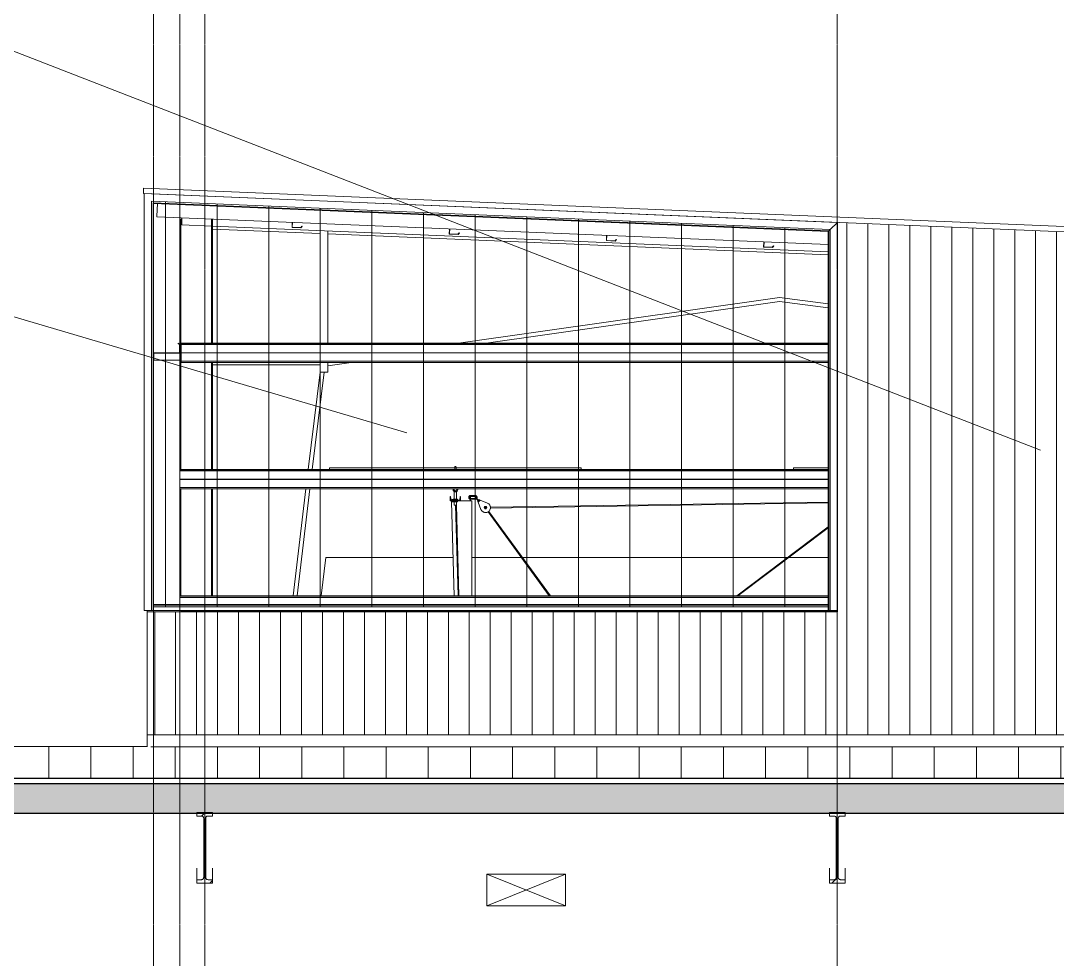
# Model space of a CAD drawing. Header units: inches. Extents: x 21408 to 98131, y -290 to 853.
# Drawn here: x 27767 to 28162.3, y 106.4 to 464.6 of the extents above; entities that cross this region are included whole.
import ezdxf

# ---------------------------------------------------------------- set-up
doc = ezdxf.new("R2010")
doc.units = ezdxf.units.IN
doc.header["$MEASUREMENT"] = 0
doc.linetypes.add('Grid Line 1_2_', pattern=[0.875, 0.5, -0.125, 0.125, -0.125])
doc.linetypes.add('Hidden 1_8_', pattern=[0.1875, 0.125, -0.0625])
for name, color, linetype, lineweight in [('A-ANNO-IDEN', 131, 'Continuous', 9), ('A-CLNG', 13, 'Continuous', 9), ('A-CLNG-PATT', 13, 'Continuous', 25), ('A-GLAZ-CWMG', 51, 'Continuous', 9), ('A-ROOF', 132, 'Continuous', 9), ('A-ROOF-PATT', 132, 'Continuous', 9), ('A-WALL', 113, 'Continuous', 9), ('A-WALL-PATT', 111, 'Continuous', 25), ('I-WALL', 2, 'Continuous', 9), ('M-HVAC-DUCT-ANNO', 70, 'Continuous', 9), ('Q-SPCQ', 91, 'Continuous', 9), ('S-BEAM', 12, 'Continuous', 9), ('S-COLS', 52, 'Continuous', 9), ('S-GRID', 1, 'Continuous', 9)]:
    doc.layers.add(name, color=color, linetype=linetype, lineweight=lineweight)
pattern_1 = [(45, (22033.272, 107.706), (-19.007, 19.007), []), (45, (22033.272, 136.506), (-19.007, 19.007), [])]

# ---------------------------------------------------------------- blocks, each defined once
blk = doc.blocks.new('W-Wide Flange - 2_-3_ deep-V38-Building Section - North_South looking East _ Clinic')
at = {"layer": 'S-BEAM'}
h = blk.add_hatch(dxfattribs=at)
h.set_pattern_fill('FP_16', color=256, style=0, pattern_type=2)
h.set_pattern_definition(pattern_1)
h.paths.add_polyline_path([(21382.05, 135.4), (21388.05, 135.4), (21388.05, 136.76), (21386.12, 136.78), (21385.76, 136.96), (21385.52, 137.27), (21385.43, 137.65), (21385.45, 160.37), (21385.62, 160.73), (21385.93, 160.97), (21386.32, 161.06), (21388.05, 161.06), (21388.05, 162.42), (21382.05, 162.42), (21382.05, 161.06), (21383.99, 161.04), (21384.34, 160.87), (21384.59, 160.56), (21384.68, 160.17), (21384.66, 137.45), (21384.48, 137.1), (21384.17, 136.85), (21383.79, 136.76), (21382.05, 136.76)], flags=0)
at = {"layer": 'S-BEAM', "lineweight": 15}
for p, q in [((21388.05, 162.42), (21382.05, 162.42)), ((21382.05, 162.42), (21382.05, 161.06)), ((21388.05, 161.06), (21388.05, 162.42)), ((21382.05, 161.06), (21383.79, 161.06)), ((21384.68, 160.17), (21384.68, 137.65)), ((21385.43, 137.65), (21385.43, 160.17)), ((21386.32, 161.06), (21388.05, 161.06)), ((21383.79, 136.76), (21382.05, 136.76)), ((21382.05, 136.76), (21382.05, 135.4)), ((21382.05, 135.4), (21388.05, 135.4)), ((21388.05, 136.76), (21386.32, 136.76)), ((21388.05, 135.4), (21388.05, 136.76))]:
    blk.add_line(p, q, dxfattribs=at)
at = {"layer": 'S-BEAM'}
for p, q in [((21382.05, 141.16), (21382.05, 136.76)), ((21388.05, 136.76), (21388.05, 141.16))]:
    blk.add_line(p, q, dxfattribs=at)
at = {"layer": 'S-BEAM', "lineweight": 15, "flags": 128}
for points in [[(21383.79, 161.06), (21383.99, 161.04), (21384.17, 160.97), (21384.34, 160.87), (21384.48, 160.73), (21384.59, 160.56), (21384.66, 160.37), (21384.68, 160.17)], [(21385.43, 160.17), (21385.45, 160.37), (21385.52, 160.56), (21385.62, 160.73), (21385.76, 160.87), (21385.93, 160.97), (21386.12, 161.04), (21386.32, 161.06)], [(21384.68, 137.65), (21384.66, 137.45), (21384.59, 137.27), (21384.48, 137.1), (21384.34, 136.96), (21384.17, 136.85), (21383.99, 136.78), (21383.79, 136.76)], [(21386.32, 136.76), (21386.12, 136.78), (21385.93, 136.85), (21385.76, 136.96), (21385.62, 137.1), (21385.52, 137.27), (21385.45, 137.45), (21385.43, 137.65)]]:
    blk.add_lwpolyline(points, dxfattribs=at)
blk = doc.blocks.new('W-Wide Flange - 2_-3_ deep-V39-Building Section - North_South looking East _ Clinic')
at = {"layer": 'S-BEAM'}
h = blk.add_hatch(dxfattribs=at)
h.set_pattern_fill('FP_16', color=256, style=0, pattern_type=2)
h.set_pattern_definition(pattern_1)
h.paths.add_polyline_path([(21140.8, 135.4), (21146.8, 135.4), (21146.8, 136.76), (21144.87, 136.78), (21144.51, 136.96), (21144.27, 137.27), (21144.18, 137.65), (21144.2, 160.37), (21144.37, 160.73), (21144.68, 160.97), (21145.07, 161.06), (21146.8, 161.06), (21146.8, 162.42), (21140.8, 162.42), (21140.8, 161.06), (21142.74, 161.04), (21143.09, 160.87), (21143.34, 160.56), (21143.43, 160.17), (21143.41, 137.45), (21143.23, 137.1), (21142.92, 136.85), (21142.54, 136.76), (21140.8, 136.76)], flags=0)
at = {"layer": 'S-BEAM', "lineweight": 15}
for p, q in [((21146.8, 162.42), (21140.8, 162.42)), ((21140.8, 162.42), (21140.8, 161.06)), ((21146.8, 161.06), (21146.8, 162.42)), ((21140.8, 161.06), (21142.54, 161.06)), ((21143.43, 160.17), (21143.43, 137.65)), ((21144.18, 137.65), (21144.18, 160.17)), ((21145.07, 161.06), (21146.8, 161.06)), ((21142.54, 136.76), (21140.8, 136.76)), ((21140.8, 136.76), (21140.8, 135.4)), ((21140.8, 135.4), (21146.8, 135.4)), ((21146.8, 136.76), (21145.07, 136.76)), ((21146.8, 135.4), (21146.8, 136.76))]:
    blk.add_line(p, q, dxfattribs=at)
at = {"layer": 'S-BEAM'}
for p, q in [((21140.8, 141.16), (21140.8, 136.76)), ((21146.8, 136.76), (21146.8, 141.16))]:
    blk.add_line(p, q, dxfattribs=at)
at = {"layer": 'S-BEAM', "lineweight": 15, "flags": 128}
for points in [[(21142.54, 161.06), (21142.74, 161.04), (21142.92, 160.97), (21143.09, 160.87), (21143.23, 160.73), (21143.34, 160.56), (21143.41, 160.37), (21143.43, 160.17)], [(21144.18, 160.17), (21144.2, 160.37), (21144.27, 160.56), (21144.37, 160.73), (21144.51, 160.87), (21144.68, 160.97), (21144.87, 161.04), (21145.07, 161.06)], [(21143.43, 137.65), (21143.41, 137.45), (21143.34, 137.27), (21143.23, 137.1), (21143.09, 136.96), (21142.92, 136.85), (21142.74, 136.78), (21142.54, 136.76)], [(21145.07, 136.76), (21144.87, 136.78), (21144.68, 136.85), (21144.51, 136.96), (21144.37, 137.1), (21144.27, 137.27), (21144.2, 137.45), (21144.18, 137.65)]]:
    blk.add_lwpolyline(points, dxfattribs=at)
blk = doc.blocks.new('Basketball_Backstop-Performance_Sports_Systems-3103-Ceiling_Hung - 27_-0_ to 27_-11 7_8_-652462-Building Section - North_South looking East _ Clinic')
at = {"layer": 'Q-SPCQ'}
for p, q in [((21239.32, 294), (21191.43, 294)), ((21191.43, 293.3), (21191.43, 294)), ((21287.43, 294), (21239.49, 294)), ((21287.43, 294), (21287.43, 293.3)), ((21381.56, 294), (21368.43, 294)), ((21368.43, 293.3), (21368.43, 294)), ((21238.68, 285.94), (21238.68, 285.69)), ((21238.99, 284.86), (21238.99, 281.99)), ((21238.99, 284.86), (21238.99, 281.99)), ((21239.87, 281.99), (21239.87, 284.86)), ((21239.87, 281.99), (21239.87, 284.86)), ((21240.18, 285.69), (21240.18, 285.94)), ((21237.53, 282.95), (21237.43, 282.95)), ((21237.43, 282.95), (21237.43, 281.37)), ((21237.43, 281.37), (21241.43, 281.37)), ((21237.78, 281.79), (21237.62, 282.88)), ((21238.1, 281.37), (21237.98, 280.92)), ((21237.98, 280.92), (21239.02, 280.92)), ((21237.98, 280.92), (21239, 245.04)), ((21240.79, 281.55), (21238.06, 281.55)), ((21238.23, 281.83), (21238.15, 281.55)), ((21238.56, 281.83), (21238.23, 281.83)), ((21238.56, 281.99), (21238.99, 281.99)), ((21238.56, 281.55), (21238.56, 281.99)), ((21238.56, 280.94), (21238.56, 281.37)), ((21238.99, 280.94), (21238.56, 280.94)), ((21238.99, 281.99), (21239.86, 281.99)), ((21238.99, 281.55), (21238.99, 281.99)), ((21238.99, 280.94), (21238.99, 281.37)), ((21238.99, 280.94), (21238.99, 279.69)), ((21239.86, 280.94), (21238.99, 280.94)), ((21239.86, 281.99), (21240.29, 281.99)), ((21239.86, 281.55), (21239.86, 281.99)), ((21239.86, 280.94), (21239.86, 281.37)), ((21240.29, 280.94), (21239.86, 280.94)), ((21239.87, 279.69), (21239.87, 280.94)), ((21240.29, 281.99), (21240.29, 281.55)), ((21240.29, 281.37), (21240.29, 280.94)), ((21241.24, 282.88), (21241.07, 281.79)), ((21241.43, 282.95), (21241.33, 282.95)), ((21241.42, 281.37), (21242.43, 281.37)), ((21241.43, 281.37), (21241.43, 282.95)), ((21242.43, 281.37), (21245.74, 281.37)), ((21245.12, 281.37), (21245.12, 282.87)), ((21245.24, 282.87), (21245.12, 282.87)), ((21246.93, 283.44), (21245.24, 283.44)), ((21245.24, 283.06), (21246.93, 283.06)), ((21245.24, 282.87), (21245.24, 281.37)), ((21246.93, 282.31), (21245.24, 282.31)), ((21245.24, 281.94), (21246.93, 281.94)), ((21245.74, 245.04), (21245.74, 281.37)), ((21247.83, 281.31), (21248.19, 280.96)), ((21247.91, 281.39), (21248.1, 281.58)), ((21248.06, 280.83), (21248.85, 281.62)), ((21248.06, 280.83), (21249.19, 278.04)), ((21248.1, 281.58), (21248.29, 281.77)), ((21248.72, 281.49), (21248.36, 281.84)), ((21251.64, 280.49), (21248.85, 281.62)), ((21381.56, 280.9), (21252.78, 278.93)), ((21239.43, 279.69), (21238.99, 279.69)), ((21239.87, 279.69), (21239.43, 279.69)), ((21240.49, 245.04), (21239.51, 279.69)), ((21240.78, 245.04), (21239.79, 279.69)), ((21250.68, 279.19), (21250.42, 278.75)), ((21250.42, 278.75), (21250.68, 278.31)), ((21251.18, 279.19), (21250.68, 279.19)), ((21250.68, 278.31), (21251.18, 278.31)), ((21250.8, 278.9), (21250.71, 278.9)), ((21251.43, 278.75), (21251.18, 279.19)), ((21251.18, 278.31), (21251.43, 278.75)), ((21251.9, 277.15), (21275.25, 245.04)), ((21275.64, 245.04), (21252.15, 277.34)), ((21252.79, 278.62), (21381.56, 280.59)), ((21381.56, 271.37), (21346.73, 245.04)), ((21347.14, 245.04), (21381.56, 271.05))]:
    blk.add_line(p, q, dxfattribs=at)
at = {"layer": 'Q-SPCQ', "flags": 128}
for points in [[(21239.18, 294.25), (21239.18, 294.26), (21239.18, 294.27), (21239.18, 294.28), (21239.18, 294.29), (21239.18, 294.3), (21239.18, 294.31), (21239.19, 294.32), (21239.19, 294.33), (21239.19, 294.34), (21239.2, 294.35), (21239.2, 294.36), (21239.21, 294.37), (21239.21, 294.37), (21239.22, 294.38), (21239.22, 294.39), (21239.23, 294.4), (21239.23, 294.41), (21239.24, 294.41), (21239.25, 294.42), (21239.25, 294.43), (21239.26, 294.44), (21239.27, 294.44), (21239.28, 294.45), (21239.28, 294.45), (21239.29, 294.46), (21239.3, 294.47), (21239.31, 294.47), (21239.32, 294.48), (21239.33, 294.48), (21239.34, 294.48), (21239.35, 294.49), (21239.36, 294.49), (21239.37, 294.49), (21239.38, 294.49), (21239.39, 294.5), (21239.4, 294.5), (21239.41, 294.5), (21239.42, 294.5), (21239.43, 294.5), (21239.43, 294.5)], [(21239.18, 294.25), (21239.18, 294.26), (21239.18, 294.27), (21239.18, 294.28), (21239.18, 294.29), (21239.18, 294.3), (21239.18, 294.31), (21239.19, 294.32), (21239.19, 294.33), (21239.19, 294.34), (21239.2, 294.35), (21239.2, 294.36), (21239.21, 294.37), (21239.21, 294.37), (21239.22, 294.38), (21239.22, 294.39), (21239.23, 294.4), (21239.23, 294.41), (21239.24, 294.41), (21239.25, 294.42), (21239.25, 294.43), (21239.26, 294.44), (21239.27, 294.44), (21239.28, 294.45), (21239.28, 294.45), (21239.29, 294.46), (21239.3, 294.47), (21239.31, 294.47), (21239.32, 294.48), (21239.33, 294.48), (21239.34, 294.48), (21239.35, 294.49), (21239.36, 294.49), (21239.37, 294.49), (21239.38, 294.49), (21239.39, 294.5), (21239.4, 294.5), (21239.41, 294.5), (21239.42, 294.5), (21239.43, 294.5), (21239.43, 294.5)], [(21239.18, 294.23), (21239.18, 294.24), (21239.18, 294.25), (21239.18, 294.25)], [(21239.18, 294.25), (21239.18, 294.25), (21239.18, 294.24), (21239.18, 294.24)], [(21239.18, 293.97), (21239.18, 294.01), (21239.18, 294.05), (21239.18, 294.08), (21239.18, 294.11), (21239.18, 294.14), (21239.18, 294.17), (21239.18, 294.19), (21239.18, 294.21), (21239.18, 294.22), (21239.18, 294.23), (21239.18, 294.24), (21239.18, 294.25), (21239.18, 294.25)], [(21239.18, 294.25), (21239.18, 294.25), (21239.18, 294.24), (21239.18, 294.24), (21239.18, 294.22), (21239.18, 294.21), (21239.18, 294.19), (21239.18, 294.17), (21239.18, 294.15), (21239.18, 294.12), (21239.18, 294.09), (21239.18, 294.06), (21239.18, 294.02), (21239.18, 293.99), (21239.18, 293.94), (21239.18, 293.9), (21239.18, 293.85), (21239.18, 293.81), (21239.18, 293.75), (21239.18, 293.7), (21239.18, 293.64), (21239.18, 293.58), (21239.18, 293.52), (21239.18, 293.46), (21239.18, 293.4), (21239.18, 293.33), (21239.18, 293.26)], [(21239.18, 294.01), (21239.18, 294.05), (21239.18, 294.08)], [(21239.18, 294.06), (21239.18, 294.02), (21239.18, 293.99)], [(21239.43, 294.5), (21239.44, 294.5), (21239.45, 294.5), (21239.46, 294.5), (21239.47, 294.5), (21239.48, 294.5), (21239.49, 294.49), (21239.5, 294.49), (21239.51, 294.49), (21239.52, 294.48), (21239.53, 294.48), (21239.53, 294.48), (21239.54, 294.47), (21239.55, 294.47), (21239.56, 294.46), (21239.57, 294.46), (21239.58, 294.45), (21239.59, 294.44), (21239.59, 294.44), (21239.6, 294.43), (21239.61, 294.42), (21239.61, 294.42), (21239.62, 294.41), (21239.63, 294.4), (21239.63, 294.39), (21239.64, 294.39), (21239.64, 294.38), (21239.65, 294.37), (21239.65, 294.36), (21239.66, 294.35), (21239.66, 294.34), (21239.66, 294.33), (21239.67, 294.32), (21239.67, 294.31), (21239.67, 294.3), (21239.67, 294.29), (21239.68, 294.28), (21239.68, 294.27), (21239.68, 294.26), (21239.68, 294.25), (21239.68, 294.25)], [(21239.43, 294.5), (21239.44, 294.5), (21239.45, 294.5), (21239.46, 294.5), (21239.47, 294.5), (21239.48, 294.5), (21239.49, 294.49), (21239.5, 294.49), (21239.51, 294.49), (21239.52, 294.48), (21239.53, 294.48), (21239.53, 294.48), (21239.54, 294.47), (21239.55, 294.47), (21239.56, 294.46), (21239.57, 294.46), (21239.58, 294.45), (21239.59, 294.44), (21239.59, 294.44), (21239.6, 294.43), (21239.61, 294.42), (21239.61, 294.42), (21239.62, 294.41), (21239.63, 294.4), (21239.63, 294.39), (21239.64, 294.39), (21239.64, 294.38), (21239.65, 294.37), (21239.65, 294.36), (21239.66, 294.35), (21239.66, 294.34), (21239.66, 294.33), (21239.67, 294.32), (21239.67, 294.31), (21239.67, 294.3), (21239.67, 294.29), (21239.68, 294.28), (21239.68, 294.27), (21239.68, 294.26), (21239.68, 294.25), (21239.68, 294.25)], [(21239.68, 294.23), (21239.68, 294.24), (21239.68, 294.25), (21239.68, 294.25)], [(21239.68, 294.25), (21239.68, 294.25), (21239.68, 294.24), (21239.68, 294.24)], [(21239.68, 293.31), (21239.68, 293.38), (21239.68, 293.44), (21239.68, 293.51), (21239.68, 293.57), (21239.68, 293.63), (21239.68, 293.68), (21239.68, 293.74), (21239.68, 293.79), (21239.68, 293.84), (21239.68, 293.89), (21239.68, 293.93), (21239.68, 293.97), (21239.68, 294.01), (21239.68, 294.05), (21239.68, 294.08), (21239.68, 294.11), (21239.68, 294.14), (21239.68, 294.17), (21239.68, 294.19), (21239.68, 294.21), (21239.68, 294.22), (21239.68, 294.23), (21239.68, 294.24), (21239.68, 294.25), (21239.68, 294.25)], [(21239.68, 294.25), (21239.68, 294.25), (21239.68, 294.24), (21239.68, 294.24), (21239.68, 294.22), (21239.68, 294.21), (21239.68, 294.19), (21239.68, 294.17), (21239.68, 294.15), (21239.68, 294.12), (21239.68, 294.09), (21239.68, 294.06), (21239.68, 294.02), (21239.68, 293.99)], [(21239.68, 294.01), (21239.68, 294.05), (21239.68, 294.08)], [(21239.68, 294.06), (21239.68, 294.02), (21239.68, 293.99)], [(21245.24, 283.44), (21245.21, 283.44), (21245.18, 283.44), (21245.15, 283.43), (21245.12, 283.43), (21245.09, 283.42), (21245.06, 283.42), (21245.03, 283.41), (21245, 283.4), (21244.98, 283.39), (21244.95, 283.38), (21244.92, 283.37), (21244.89, 283.35), (21244.87, 283.34), (21244.84, 283.32), (21244.82, 283.31), (21244.79, 283.29), (21244.77, 283.27), (21244.75, 283.25), (21244.72, 283.23), (21244.7, 283.21), (21244.68, 283.19), (21244.66, 283.17), (21244.64, 283.14), (21244.63, 283.12), (21244.61, 283.09), (21244.59, 283.07), (21244.58, 283.04), (21244.57, 283.01), (21244.55, 282.99), (21244.54, 282.96), (21244.53, 282.93), (21244.52, 282.9), (21244.51, 282.87), (21244.51, 282.84), (21244.5, 282.81), (21244.5, 282.79), (21244.49, 282.76), (21244.49, 282.73), (21244.49, 282.7), (21244.49, 282.69)], [(21244.49, 282.69), (21244.49, 282.66), (21244.49, 282.63), (21244.5, 282.6), (21244.5, 282.57), (21244.51, 282.54), (21244.51, 282.51), (21244.52, 282.48), (21244.53, 282.45), (21244.54, 282.42), (21244.55, 282.4), (21244.56, 282.37), (21244.58, 282.34), (21244.59, 282.31), (21244.6, 282.29), (21244.62, 282.26), (21244.64, 282.24), (21244.66, 282.22), (21244.68, 282.19), (21244.7, 282.17), (21244.72, 282.15), (21244.74, 282.13), (21244.76, 282.11), (21244.79, 282.09), (21244.81, 282.07), (21244.84, 282.06), (21244.86, 282.04), (21244.89, 282.03), (21244.91, 282.01), (21244.94, 282), (21244.97, 281.99), (21245, 281.98), (21245.03, 281.97), (21245.05, 281.96), (21245.08, 281.95), (21245.11, 281.95)], [(21244.87, 282.69), (21244.87, 282.7), (21244.87, 282.72), (21244.87, 282.73), (21244.87, 282.75), (21244.87, 282.76), (21244.88, 282.78), (21244.88, 282.79), (21244.88, 282.81), (21244.89, 282.82), (21244.89, 282.83), (21244.9, 282.85), (21244.91, 282.86), (21244.91, 282.87), (21244.92, 282.89), (21244.93, 282.9), (21244.94, 282.91), (21244.95, 282.92), (21244.96, 282.93), (21244.97, 282.95), (21244.98, 282.96), (21244.99, 282.97), (21245, 282.98), (21245.01, 282.99), (21245.03, 282.99), (21245.04, 283), (21245.05, 283.01), (21245.06, 283.02), (21245.08, 283.03), (21245.09, 283.03), (21245.1, 283.04), (21245.12, 283.04), (21245.13, 283.05), (21245.15, 283.05), (21245.16, 283.05), (21245.18, 283.06), (21245.19, 283.06), (21245.21, 283.06), (21245.22, 283.06), (21245.24, 283.06), (21245.24, 283.06)], [(21245.11, 282.34), (21245.09, 282.34), (21245.08, 282.35), (21245.07, 282.35), (21245.05, 282.36), (21245.04, 282.37), (21245.03, 282.38), (21245.02, 282.39), (21245, 282.4), (21244.99, 282.41), (21244.98, 282.42), (21244.97, 282.43), (21244.96, 282.44), (21244.95, 282.45), (21244.94, 282.46), (21244.93, 282.47), (21244.92, 282.48), (21244.92, 282.5), (21244.91, 282.51), (21244.9, 282.52), (21244.9, 282.54), (21244.89, 282.55), (21244.89, 282.57), (21244.88, 282.58), (21244.88, 282.59), (21244.87, 282.61), (21244.87, 282.62), (21244.87, 282.64), (21244.87, 282.65), (21244.87, 282.67), (21244.87, 282.68), (21244.87, 282.69)], [(21247.68, 282.69), (21247.68, 282.72), (21247.68, 282.75), (21247.67, 282.78), (21247.67, 282.81), (21247.66, 282.84), (21247.66, 282.87), (21247.65, 282.89), (21247.64, 282.92), (21247.63, 282.95), (21247.62, 282.98), (21247.61, 283.01), (21247.59, 283.03), (21247.58, 283.06), (21247.56, 283.09), (21247.55, 283.11), (21247.53, 283.14), (21247.51, 283.16), (21247.49, 283.18), (21247.47, 283.2), (21247.45, 283.23), (21247.43, 283.25), (21247.41, 283.27), (21247.38, 283.28), (21247.36, 283.3), (21247.33, 283.32), (21247.31, 283.33), (21247.28, 283.35), (21247.25, 283.36), (21247.23, 283.38), (21247.2, 283.39), (21247.17, 283.4), (21247.14, 283.41), (21247.11, 283.41), (21247.08, 283.42), (21247.06, 283.43), (21247.03, 283.43), (21247, 283.43), (21246.97, 283.44), (21246.94, 283.44), (21246.93, 283.44)], [(21246.93, 283.06), (21246.94, 283.06), (21246.96, 283.06), (21246.97, 283.06), (21246.99, 283.06), (21247, 283.06), (21247.02, 283.05), (21247.03, 283.05), (21247.05, 283.04), (21247.06, 283.04), (21247.07, 283.03), (21247.09, 283.03), (21247.1, 283.02), (21247.11, 283.01), (21247.13, 283.01), (21247.14, 283), (21247.15, 282.99), (21247.16, 282.98), (21247.18, 282.97), (21247.19, 282.96), (21247.2, 282.95), (21247.21, 282.94), (21247.22, 282.93), (21247.23, 282.91), (21247.24, 282.9), (21247.24, 282.89), (21247.25, 282.88), (21247.26, 282.86), (21247.27, 282.85), (21247.27, 282.84), (21247.28, 282.82), (21247.28, 282.81), (21247.29, 282.8), (21247.29, 282.78), (21247.29, 282.77), (21247.3, 282.75), (21247.3, 282.74), (21247.3, 282.72), (21247.3, 282.71), (21247.3, 282.69), (21247.3, 282.69)], [(21246.93, 281.94), (21246.96, 281.94), (21246.99, 281.94), (21247.02, 281.94), (21247.05, 281.95), (21247.08, 281.95), (21247.11, 281.96), (21247.14, 281.97), (21247.16, 281.98), (21247.19, 281.99), (21247.22, 282), (21247.25, 282.01), (21247.27, 282.02), (21247.3, 282.04), (21247.33, 282.05), (21247.35, 282.07), (21247.38, 282.09), (21247.4, 282.1), (21247.42, 282.12), (21247.44, 282.14), (21247.47, 282.16), (21247.49, 282.19), (21247.51, 282.21), (21247.52, 282.23), (21247.54, 282.26), (21247.56, 282.28), (21247.57, 282.31), (21247.59, 282.33), (21247.6, 282.36), (21247.62, 282.39), (21247.63, 282.42), (21247.64, 282.44), (21247.65, 282.47), (21247.65, 282.5), (21247.66, 282.53), (21247.67, 282.56), (21247.67, 282.59), (21247.67, 282.62), (21247.68, 282.65), (21247.68, 282.68), (21247.68, 282.69)], [(21247.3, 282.69), (21247.3, 282.67), (21247.3, 282.66), (21247.3, 282.64), (21247.3, 282.63), (21247.3, 282.61), (21247.29, 282.6), (21247.29, 282.58), (21247.28, 282.57), (21247.28, 282.56), (21247.27, 282.54), (21247.27, 282.53), (21247.26, 282.51), (21247.25, 282.5), (21247.25, 282.49), (21247.24, 282.48), (21247.23, 282.46), (21247.22, 282.45), (21247.21, 282.44), (21247.2, 282.43), (21247.19, 282.42), (21247.18, 282.41), (21247.17, 282.4), (21247.15, 282.39), (21247.14, 282.38), (21247.13, 282.37), (21247.12, 282.36), (21247.1, 282.36), (21247.09, 282.35), (21247.08, 282.34), (21247.06, 282.34), (21247.05, 282.33), (21247.04, 282.33), (21247.02, 282.32), (21247.01, 282.32), (21246.99, 282.32), (21246.98, 282.32), (21246.96, 282.31), (21246.95, 282.31), (21246.93, 282.31), (21246.93, 282.31)], [(21247.04, 282.46), (21247.04, 282.47), (21247.03, 282.47), (21247.03, 282.47), (21247.03, 282.48), (21247.02, 282.48), (21247.02, 282.49), (21247.02, 282.49), (21247.02, 282.49), (21247.01, 282.5), (21247.01, 282.5), (21247.01, 282.51), (21247.01, 282.51), (21247.01, 282.52), (21247.01, 282.52), (21247, 282.53), (21247, 282.53), (21247, 282.54), (21247, 282.54), (21247, 282.55), (21247, 282.55), (21247, 282.56), (21247, 282.56), (21247, 282.57), (21247, 282.57), (21247, 282.58), (21247.01, 282.58), (21247.01, 282.59), (21247.01, 282.59), (21247.01, 282.6), (21247.01, 282.6), (21247.01, 282.61), (21247.02, 282.61), (21247.02, 282.61), (21247.02, 282.62), (21247.02, 282.62), (21247.03, 282.63), (21247.03, 282.63), (21247.03, 282.63), (21247.04, 282.64), (21247.04, 282.64)], [(21247.04, 282.64), (21247.04, 282.64), (21247.05, 282.65), (21247.05, 282.65), (21247.05, 282.65), (21247.06, 282.65), (21247.06, 282.66), (21247.07, 282.66), (21247.07, 282.66), (21247.08, 282.66), (21247.08, 282.67), (21247.08, 282.67), (21247.09, 282.67), (21247.09, 282.67), (21247.1, 282.67), (21247.1, 282.67), (21247.11, 282.67), (21247.11, 282.68), (21247.12, 282.68), (21247.12, 282.68), (21247.13, 282.68), (21247.13, 282.68), (21247.14, 282.68), (21247.14, 282.67), (21247.15, 282.67), (21247.15, 282.67), (21247.16, 282.67), (21247.16, 282.67), (21247.17, 282.67), (21247.17, 282.67), (21247.18, 282.67), (21247.18, 282.66), (21247.19, 282.66), (21247.19, 282.66), (21247.2, 282.66), (21247.2, 282.65), (21247.2, 282.65), (21247.21, 282.65), (21247.21, 282.64), (21247.21, 282.64), (21247.22, 282.64)], [(21247.57, 281.93), (21247.55, 281.95), (21247.53, 281.97), (21247.51, 282), (21247.48, 282.02), (21247.46, 282.04), (21247.44, 282.06), (21247.42, 282.08), (21247.4, 282.1), (21247.38, 282.12), (21247.36, 282.14), (21247.34, 282.16), (21247.32, 282.18), (21247.31, 282.2), (21247.29, 282.21), (21247.27, 282.23), (21247.25, 282.25), (21247.24, 282.27), (21247.22, 282.28), (21247.2, 282.3), (21247.19, 282.31), (21247.17, 282.33), (21247.16, 282.34), (21247.15, 282.35), (21247.13, 282.37), (21247.12, 282.38), (21247.11, 282.39), (21247.1, 282.4), (21247.09, 282.41), (21247.08, 282.42), (21247.07, 282.43), (21247.07, 282.43), (21247.06, 282.44), (21247.06, 282.45), (21247.05, 282.45), (21247.05, 282.45), (21247.04, 282.46), (21247.04, 282.46), (21247.04, 282.46), (21247.04, 282.46)], [(21247.04, 282.46), (21247.04, 282.46), (21247.04, 282.46), (21247.04, 282.46), (21247.05, 282.46), (21247.05, 282.45), (21247.05, 282.45), (21247.06, 282.44), (21247.07, 282.44), (21247.07, 282.43), (21247.08, 282.42), (21247.09, 282.41), (21247.1, 282.4), (21247.11, 282.39), (21247.12, 282.38), (21247.13, 282.37), (21247.14, 282.36), (21247.16, 282.34), (21247.17, 282.33), (21247.18, 282.32), (21247.2, 282.3), (21247.22, 282.29), (21247.23, 282.27), (21247.25, 282.25), (21247.26, 282.24), (21247.28, 282.22), (21247.3, 282.2), (21247.32, 282.18), (21247.34, 282.16), (21247.36, 282.14), (21247.38, 282.12), (21247.4, 282.1), (21247.42, 282.08), (21247.44, 282.06), (21247.46, 282.04), (21247.48, 282.02), (21247.5, 282), (21247.52, 281.98), (21247.54, 281.96), (21247.56, 281.94), (21247.57, 281.93)], [(21247.75, 282.11), (21247.72, 282.13), (21247.7, 282.15), (21247.68, 282.17), (21247.66, 282.19), (21247.64, 282.21), (21247.62, 282.23), (21247.6, 282.26), (21247.58, 282.28), (21247.56, 282.3), (21247.54, 282.32), (21247.52, 282.33), (21247.5, 282.35), (21247.48, 282.37), (21247.46, 282.39), (21247.45, 282.41), (21247.43, 282.43), (21247.41, 282.44), (21247.4, 282.46), (21247.38, 282.47), (21247.37, 282.49), (21247.35, 282.5), (21247.34, 282.52), (21247.32, 282.53), (21247.31, 282.54), (21247.3, 282.56), (21247.29, 282.57), (21247.28, 282.58), (21247.27, 282.59), (21247.26, 282.59), (21247.25, 282.6), (21247.24, 282.61), (21247.24, 282.62), (21247.23, 282.62), (21247.23, 282.63), (21247.22, 282.63), (21247.22, 282.63), (21247.22, 282.64), (21247.22, 282.64), (21247.22, 282.64)], [(21247.22, 282.64), (21247.22, 282.64), (21247.22, 282.64), (21247.22, 282.64), (21247.22, 282.63), (21247.23, 282.63), (21247.23, 282.62), (21247.24, 282.62), (21247.24, 282.61), (21247.25, 282.61), (21247.26, 282.6), (21247.27, 282.59), (21247.28, 282.58), (21247.29, 282.57), (21247.3, 282.56), (21247.31, 282.55), (21247.32, 282.53), (21247.33, 282.52), (21247.35, 282.51), (21247.36, 282.49), (21247.38, 282.48), (21247.39, 282.46), (21247.41, 282.45), (21247.42, 282.43), (21247.44, 282.41), (21247.46, 282.4), (21247.48, 282.38), (21247.5, 282.36), (21247.51, 282.34), (21247.53, 282.32), (21247.55, 282.3), (21247.57, 282.28), (21247.59, 282.26), (21247.61, 282.24), (21247.63, 282.22), (21247.66, 282.2), (21247.68, 282.18), (21247.7, 282.16), (21247.72, 282.14), (21247.74, 282.11), (21247.75, 282.11)], [(21247.57, 281.93), (21247.59, 281.91), (21247.61, 281.89), (21247.63, 281.87), (21247.65, 281.85), (21247.67, 281.83), (21247.7, 281.81), (21247.72, 281.79), (21247.74, 281.77), (21247.76, 281.75), (21247.78, 281.73), (21247.79, 281.71), (21247.81, 281.69), (21247.83, 281.67), (21247.85, 281.65), (21247.87, 281.63), (21247.89, 281.62), (21247.9, 281.6), (21247.92, 281.58), (21247.93, 281.57), (21247.95, 281.55), (21247.96, 281.54), (21247.98, 281.52), (21247.99, 281.51), (21248, 281.5), (21248.02, 281.49), (21248.03, 281.47), (21248.04, 281.46), (21248.05, 281.45), (21248.06, 281.45), (21248.06, 281.44), (21248.07, 281.43), (21248.08, 281.42), (21248.08, 281.42), (21248.09, 281.41), (21248.09, 281.41), (21248.09, 281.41), (21248.1, 281.4), (21248.1, 281.4), (21248.1, 281.4)], [(21247.99, 281.51), (21247.98, 281.52), (21247.97, 281.53), (21247.95, 281.55), (21247.94, 281.56), (21247.92, 281.58), (21247.91, 281.59), (21247.89, 281.61), (21247.87, 281.63), (21247.86, 281.65), (21247.84, 281.66), (21247.82, 281.68), (21247.8, 281.7), (21247.78, 281.72), (21247.76, 281.74), (21247.74, 281.76), (21247.72, 281.78), (21247.7, 281.8), (21247.68, 281.82), (21247.66, 281.84), (21247.64, 281.86), (21247.62, 281.88), (21247.6, 281.91), (21247.57, 281.93), (21247.57, 281.93)], [(21247.75, 282.11), (21247.77, 282.09), (21247.79, 282.07), (21247.81, 282.05), (21247.83, 282.02), (21247.85, 282), (21247.87, 281.98), (21247.89, 281.96), (21247.91, 281.94), (21247.93, 281.92), (21247.95, 281.9), (21247.97, 281.88), (21247.99, 281.86), (21248.01, 281.85), (21248.03, 281.83), (21248.05, 281.81), (21248.06, 281.79), (21248.08, 281.78), (21248.1, 281.76), (21248.11, 281.74), (21248.13, 281.73), (21248.14, 281.71), (21248.15, 281.7), (21248.17, 281.69)], [(21248.28, 281.58), (21248.28, 281.58), (21248.27, 281.58), (21248.27, 281.58), (21248.27, 281.59), (21248.27, 281.59), (21248.26, 281.59), (21248.26, 281.6), (21248.25, 281.61), (21248.24, 281.61), (21248.23, 281.62), (21248.23, 281.63), (21248.22, 281.64), (21248.21, 281.65), (21248.2, 281.66), (21248.18, 281.67), (21248.17, 281.68), (21248.16, 281.7), (21248.14, 281.71), (21248.13, 281.72), (21248.12, 281.74), (21248.1, 281.75), (21248.08, 281.77), (21248.07, 281.79), (21248.05, 281.8), (21248.03, 281.82), (21248.01, 281.84), (21248, 281.86), (21247.98, 281.88), (21247.96, 281.9), (21247.94, 281.92), (21247.92, 281.94), (21247.9, 281.96), (21247.88, 281.98), (21247.86, 282), (21247.84, 282.02), (21247.81, 282.04), (21247.79, 282.06), (21247.77, 282.08), (21247.75, 282.1), (21247.75, 282.11)], [(21248.1, 281.4), (21248.1, 281.4), (21248.1, 281.4), (21248.1, 281.41), (21248.09, 281.41), (21248.09, 281.41), (21248.08, 281.42), (21248.08, 281.42), (21248.07, 281.43), (21248.07, 281.44), (21248.06, 281.44), (21248.05, 281.45), (21248.04, 281.46), (21248.03, 281.47)], [(21248.28, 281.4), (21248.27, 281.4), (21248.27, 281.39), (21248.26, 281.39), (21248.26, 281.39), (21248.26, 281.39), (21248.25, 281.38), (21248.25, 281.38), (21248.24, 281.38), (21248.24, 281.38), (21248.23, 281.37), (21248.23, 281.37), (21248.23, 281.37), (21248.22, 281.37), (21248.22, 281.37), (21248.21, 281.37), (21248.21, 281.37), (21248.2, 281.37), (21248.2, 281.37), (21248.19, 281.37), (21248.19, 281.37), (21248.18, 281.37), (21248.18, 281.37), (21248.17, 281.37), (21248.17, 281.37), (21248.16, 281.37), (21248.16, 281.37), (21248.15, 281.37), (21248.15, 281.37), (21248.14, 281.37), (21248.14, 281.38), (21248.13, 281.38), (21248.13, 281.38), (21248.12, 281.38), (21248.12, 281.39), (21248.12, 281.39), (21248.11, 281.39), (21248.11, 281.39), (21248.1, 281.4), (21248.1, 281.4), (21248.1, 281.4)], [(21248.2, 281.65), (21248.21, 281.64), (21248.22, 281.63), (21248.23, 281.62), (21248.24, 281.61), (21248.25, 281.61), (21248.25, 281.6), (21248.26, 281.6), (21248.26, 281.59), (21248.27, 281.59), (21248.27, 281.58), (21248.27, 281.58), (21248.28, 281.58), (21248.28, 281.58)], [(21248.28, 281.58), (21248.28, 281.57), (21248.28, 281.57), (21248.29, 281.57), (21248.29, 281.56), (21248.29, 281.56), (21248.29, 281.55), (21248.3, 281.55), (21248.3, 281.55), (21248.3, 281.54), (21248.3, 281.54), (21248.31, 281.53), (21248.31, 281.53), (21248.31, 281.52), (21248.31, 281.52), (21248.31, 281.51), (21248.31, 281.51), (21248.31, 281.5), (21248.31, 281.5), (21248.31, 281.49), (21248.31, 281.49), (21248.31, 281.48), (21248.31, 281.48), (21248.31, 281.47), (21248.31, 281.47), (21248.31, 281.46), (21248.31, 281.46), (21248.31, 281.45), (21248.31, 281.45), (21248.3, 281.44), (21248.3, 281.44), (21248.3, 281.44), (21248.3, 281.43), (21248.3, 281.43), (21248.29, 281.42), (21248.29, 281.42), (21248.29, 281.41), (21248.28, 281.41), (21248.28, 281.41), (21248.28, 281.4), (21248.28, 281.4)]]:
    blk.add_lwpolyline(points, dxfattribs=at)
at = {"layer": 'Q-SPCQ'}
for centre, radius, start, end in [((21239.43, 285.66), 0.906, 165, 180), ((21239.43, 285.66), 0.906, 180, 0), ((21239.43, 285.69), 0.75, 180, 0), ((21239.43, 285.66), 0.5, 165, 170.4091), ((21239.43, 285.69), 0.438, 150, 180), ((21239.43, 285.69), 0.438, 180, 0), ((21239.43, 285.69), 0.438, 0, 30), ((21239.43, 285.69), 0.437, 11.14, 15), ((21239.43, 285.66), 0.5, 13.3698, 15), ((21239.43, 285.66), 0.906, 0, 15), ((21237.53, 282.86), 0.09, 8.6582, 90), ((21238.06, 281.83), 0.28, 188.6582, 270), ((21240.79, 281.83), 0.28, 270, 351.3418), ((21241.33, 282.86), 0.09, 90, 171.3418), ((21250.93, 278.75), 1.88, 202.1972, 67.8028), ((21250.93, 278.75), 1.87, 206.3445, 210), ((21250.93, 278.75), 1.87, 220.9704, 225), ((21250.93, 278.75), 1.87, 235.6237, 240), ((21250.93, 278.75), 1.87, 250.3226, 255), ((21250.93, 278.75), 0.281, 165, 195), ((21250.93, 278.75), 0.25, 45, 225), ((21250.93, 278.75), 0.25, 120, 165), ((21250.93, 278.75), 0.281, 105, 135), ((21250.93, 278.75), 0.281, 225, 255), ((21250.93, 278.75), 0.25, 120, 135), ((21250.93, 278.75), 0.25, 225, 45), ((21250.93, 278.75), 1.88, 265.1058, 270), ((21250.93, 278.75), 0.25, 240, 270), ((21250.93, 278.75), 0.25, 240, 270), ((21250.93, 278.75), 0.25, 90, 105), ((21250.93, 278.75), 0.25, 75, 105), ((21250.93, 278.75), 0.25, 75, 90), ((21250.93, 278.75), 0.25, 270, 300), ((21250.93, 278.75), 0.281, 45, 75), ((21250.93, 278.75), 0.281, 285, 315), ((21250.93, 278.75), 0.25, 330, 30), ((21250.93, 278.75), 0.281, 345, 15), ((21250.93, 278.75), 1.88, 280.0739, 285), ((21250.93, 278.75), 1.88, 295.5966, 300), ((21250.93, 278.75), 1.87, 60, 63.6555), ((21250.93, 278.75), 1.88, 45.0444, 49.0296), ((21250.93, 278.75), 1.88, 30, 34.3763), ((21250.93, 278.75), 1.88, 330, 334.4034), ((21250.93, 278.75), 1.88, 15, 19.6774), ((21250.93, 278.75), 1.88, 345, 349.9261), ((21250.93, 278.75), 1.88, 0, 4.8942)]:
    blk.add_arc(centre, radius, start, end, dxfattribs=at)
for points, knots in [([(21239.15, 284.79), (21239.14, 284.8), (21239.13, 284.8), (21239.11, 284.81), (21239.09, 284.81), (21239.07, 284.82), (21239.06, 284.83), (21239.05, 284.83), (21239.05, 284.83)], [0.2222222, 0.2222222, 0.2222222, 0.2222222, 0.2361111, 0.25, 0.2777778, 0.3055556, 0.3194444, 0.3333333, 0.3333333, 0.3333333, 0.3333333]), ([(21239.43, 284.75), (21239.4, 284.75), (21239.36, 284.75), (21239.31, 284.76), (21239.29, 284.76), (21239.28, 284.76)], [0, 0, 0, 0, 0.0555556, 0.0833333, 0.1111111, 0.1111111, 0.1111111, 0.1111111]), ([(21239.58, 284.76), (21239.57, 284.76), (21239.54, 284.76), (21239.49, 284.75), (21239.45, 284.75), (21239.43, 284.75)], [0.8888889, 0.8888889, 0.8888889, 0.8888889, 0.9166667, 0.9444444, 1, 1, 1, 1]), ([(21239.81, 284.83), (21239.8, 284.83), (21239.8, 284.83), (21239.78, 284.82), (21239.76, 284.81), (21239.74, 284.81), (21239.72, 284.8), (21239.71, 284.8), (21239.71, 284.79)], [0.6666667, 0.6666667, 0.6666667, 0.6666667, 0.6805556, 0.6944444, 0.7222222, 0.75, 0.7638889, 0.7777778, 0.7777778, 0.7777778, 0.7777778])]:
    blk.add_open_spline(points, degree=3, knots=knots, dxfattribs=at)
blk = doc.blocks.new('Girt_Z - 10_D-1351983-Building Section - North_South looking East _ Clinic')
at = {"layer": 'S-BEAM'}
for p, q in [((21177.19, 387.66), (21177.11, 385.66)), ((21177.22, 385.84), (21177.3, 387.65)), ((21177.11, 385.66), (21180.48, 385.52)), ((21180.43, 385.63), (21177.29, 385.76)), ((21180.9, 386.15), (21180.43, 385.63)), ((21180.48, 385.52), (21180.98, 386.07)), ((21180.98, 386.07), (21180.9, 386.15))]:
    blk.add_line(p, q, dxfattribs=at)
blk.add_arc((21177.3, 385.84), 0.0782, 177.6141, 264.5717, dxfattribs=at)
blk = doc.blocks.new('columns and girder2 - one-1334686-Building Section - North_South looking East _ Clinic')
at = {"layer": 'S-BEAM'}
for p, q in [((21146.8, 385.04), (21187.8, 383.33)), ((21187.8, 384.5), (21187.8, 341.54)), ((21190.8, 341.54), (21190.8, 384.38)), ((21190.8, 383.21), (21381.56, 375.26)), ((21362.99, 359.02), (21240.58, 341.54)), ((21251.19, 341.54), (21363, 357.5)), ((21381.56, 356.58), (21362.99, 359.02)), ((21363, 357.5), (21381.56, 355.07)), ((21146.8, 333.23), (21187.8, 333.23)), ((21187.8, 334.19), (21187.8, 330.48)), ((21190.8, 330.48), (21190.8, 334.19)), ((21190.8, 332.92), (21199.66, 334.19)), ((21187.8, 330.48), (21183.33, 293.29)), ((21184.84, 293.29), (21189.31, 330.48)), ((21187.8, 330.48), (21190.8, 330.48)), ((21182.44, 285.94), (21177.52, 245.04)), ((21179.04, 245.04), (21183.96, 285.94))]:
    blk.add_line(p, q, dxfattribs=at)
blk = doc.blocks.new('Girt_Z - 10_D-1223956-Building Section - North_South looking East _ Clinic')
at = {"layer": 'S-BEAM'}
for p, q in [((21133.73, 341.54), (21133.66, 341.46)), ((21133.66, 341.46), (21134.19, 341.01)), ((21134.3, 341.06), (21133.73, 341.54)), ((21134.19, 341.01), (21134.19, 337.87)), ((21124.41, 335), (21124.41, 337.61)), ((21134.12, 337.8), (21124.49, 337.8)), ((21124.49, 337.69), (21134.3, 337.69))]:
    blk.add_line(p, q, dxfattribs=at)
for centre, radius, start, end in [((21124.49, 337.61), 0.188, 90, 150), ((21124.49, 337.61), 0.0782, 90, 177.8773), ((21134.12, 337.88), 0.0782, 270, 356.9576)]:
    blk.add_arc(centre, radius, start, end, dxfattribs=at)
blk = doc.blocks.new('Girt_Z - 10_D-1254871-Building Section - North_South looking East _ Clinic')
at = {"layer": 'S-BEAM'}
for p, q in [((21381.56, 245.04), (21134.3, 245.04)), ((21381.56, 244.96), (21134.3, 244.96)), ((21381.56, 244.51), (21134.3, 244.51))]:
    blk.add_line(p, q, dxfattribs=at)
blk = doc.blocks.new('Girt_Z - 10_D-1249026-Building Section - North_South looking East _ Clinic')
at = {"layer": 'S-BEAM'}
for p, q in [((21134.8, 341.46), (21134.8, 341.54)), ((21381.56, 341.54), (21134.8, 341.54)), ((21134.8, 341.01), (21134.8, 341.46)), ((21381.56, 341.46), (21134.8, 341.46)), ((21134.8, 337.87), (21134.8, 341.01)), ((21381.56, 341.01), (21134.8, 341.01)), ((21134.8, 337.8), (21134.8, 337.87)), ((21381.56, 337.87), (21134.8, 337.87)), ((21381.56, 337.8), (21134.8, 337.8)), ((21134.8, 337.61), (21134.8, 337.8)), ((21134.8, 334.67), (21134.8, 337.61)), ((21134.8, 334.19), (21134.8, 334.67)), ((21134.8, 334.67), (21381.56, 334.67)), ((21381.56, 334.19), (21134.8, 334.19))]:
    blk.add_line(p, q, dxfattribs=at)
blk = doc.blocks.new('L-Angle - L2X2X3_16-1249027-Building Section - North_South looking East _ Clinic')
at = {"layer": 'S-BEAM'}
for p, q in [((21134.8, 239.31), (21134.8, 239.5)), ((21134.8, 239.13), (21134.8, 239.31)), ((21385.18, 239.13), (21134.8, 239.13)), ((21134.8, 238.94), (21134.8, 239.13)), ((21134.8, 238.94), (21385.18, 238.94)), ((21385.18, 239.13), (21385.18, 238.94))]:
    blk.add_line(p, q, dxfattribs=at)
at = {"layer": 'S-BEAM', "linetype": 'Hidden 1_8_'}
blk.add_line((21385.18, 239.13), (21134.8, 239.13), dxfattribs=at)
blk = doc.blocks.new('Girt_C - 8_D-1405507-Building Section - North_South looking East _ Clinic')
at = {"layer": 'S-BEAM'}
for p, q in [((21125.61, 390), (21125.81, 394.8)), ((21125.6, 389.81), (21125.61, 390)), ((21125.6, 389.81), (21381.56, 379.14))]:
    blk.add_line(p, q, dxfattribs=at)
blk = doc.blocks.new('Rectangular Mullion - Profile_Polycarbonate_Lower-1113644-Building Section - North_South looking East _ Clinic')
at = {"layer": 'A-GLAZ-CWMG'}
for p, q in [((21124.34, 241.49), (21124.34, 241.74)), ((21124.34, 241.74), (21381.56, 241.74)), ((21124.34, 241.49), (21381.56, 241.49)), ((21381.56, 241.74), (21381.56, 241.49)), ((21124.34, 239.5), (21124.34, 240.96)), ((21124.34, 240.96), (21381.56, 240.96)), ((21124.34, 239.5), (21381.56, 239.5)), ((21381.56, 240.96), (21381.56, 239.5))]:
    blk.add_line(p, q, dxfattribs=at)
blk = doc.blocks.new('Rectangular Mullion - Profile_Polycarbonate_Upper and left-1528485-Building Section - North_South looking East _ Clinic')
at = {"layer": 'A-GLAZ-CWMG'}
for p, q in [((21120.72, 398.64), (21120.72, 239.5)), ((21123.56, 395.68), (21123.56, 239.5)), ((21124.09, 395.12), (21124.09, 239.56)), ((21124.34, 394.86), (21124.34, 240.96)), ((21123.56, 239.5), (21120.72, 239.5)), ((21124.09, 239.5), (21123.56, 239.5)), ((21124.34, 239.5), (21124.09, 239.5))]:
    blk.add_line(p, q, dxfattribs=at)
blk = doc.blocks.new('Rectangular Mullion - Profile_Polycarbonate_right-1528486-Building Section - North_South looking East _ Clinic')
at = {"layer": 'A-GLAZ-CWMG'}
for p, q in [((21385.18, 387.62), (21382.34, 384.9)), ((21385.18, 239.5), (21385.18, 387.62)), ((21381.81, 384.38), (21381.56, 384.14)), ((21381.56, 240.96), (21381.56, 384.14)), ((21382.34, 384.9), (21381.81, 384.38)), ((21381.81, 239.56), (21381.81, 384.38)), ((21382.34, 239.5), (21382.34, 384.9)), ((21381.81, 239.5), (21381.56, 239.5)), ((21382.34, 239.5), (21381.81, 239.5)), ((21385.18, 239.5), (21382.34, 239.5))]:
    blk.add_line(p, q, dxfattribs=at)
blk = doc.blocks.new('Rectangular Mullion - Profile_Polycarbonate_Upper and left-1528487-Building Section - North_South looking East _ Clinic')
at = {"layer": 'A-GLAZ-CWMG'}
for p, q in [((21385.18, 387.62), (21120.72, 398.64)), ((21382.34, 384.9), (21123.56, 395.68)), ((21381.81, 384.38), (21124.09, 395.12)), ((21381.56, 384.14), (21124.34, 394.86)), ((21382.34, 384.9), (21385.18, 387.62)), ((21381.56, 384.14), (21381.81, 384.38)), ((21381.81, 384.38), (21382.34, 384.9))]:
    blk.add_line(p, q, dxfattribs=at)
blk = doc.blocks.new('Girt_Z - 10_D-1255459-Building Section - North_South looking East _ Clinic')
at = {"layer": 'S-BEAM'}
for p, q in [((21381.56, 293.29), (21134.3, 293.29)), ((21381.56, 293.21), (21134.3, 293.21)), ((21381.56, 292.76), (21134.3, 292.76)), ((21381.56, 289.62), (21134.3, 289.62)), ((21381.56, 289.55), (21134.3, 289.55)), ((21134.3, 286.42), (21381.56, 286.42)), ((21381.56, 285.94), (21134.3, 285.94))]:
    blk.add_line(p, q, dxfattribs=at)

msp = doc.modelspace()

# ---------------------------------------------------------------- hatches: boundary and pattern name
at = {"layer": 'A-CLNG-PATT', "lineweight": 5}
h = msp.add_hatch(color=256, dxfattribs=at)
h.paths.add_polyline_path([(28294.18, 173.3), (29219.4, 173.3), (29219.4, 173.43), (27584.9, 173.37), (27584.9, 173.3), (28255.44, 173.3)], flags=0)
h.paths.add_polyline_path([(29479.9, 173.3), (29479.9, 173.43), (29266.4, 173.43), (29266.4, 173.3), (29475.47, 173.3)], flags=0)
h.paths.add_polyline_path([(29242.4, 173.3), (29242.4, 173.43), (29232.02, 173.43), (29232.02, 173.3)], flags=0)
at = {"layer": 'A-CLNG-PATT', "lineweight": 9}
h = msp.add_hatch(dxfattribs=at)
h.set_pattern_fill('FP_19', color=256, style=0, pattern_type=2)
h.set_pattern_definition([(161.57, (22034.232, 108.666), (-7.6802237, -0.0009796), [0, -54.643, 6.067, 0]), (18.43, (22032.312, 108.666), (-7.6802237, 0.0009796), [0, -54.643, 6.067, 0]), (108.43, (22034.232, 108.666), (3.8382953, -19.2013653), [18.211, -42.499]), (71.57, (22032.312, 108.666), (3.8382953, 19.2013653), [18.211, -42.499])])
h.paths.add_polyline_path([(27584.9, 162.17), (29479.9, 162.17), (29479.9, 173.3), (27584.9, 173.3), (27584.9, 164.32)], flags=0)
at = {"layer": 'A-ROOF-PATT'}
h = msp.add_hatch(dxfattribs=at)
h.set_pattern_fill('FP_20', color=256, style=0, pattern_type=2)
h.set_pattern_definition([(90, (180.953, -760.156), (-16.082, 1e-15), [])])
h.paths.add_polyline_path([(27582.4, 175.44), (29219.4, 175.44), (29219.4, 177.08), (29212.9, 177.08), (29212.9, 187.08), (29206.18, 187.08), (29206.18, 181.36), (29179.18, 181.36), (29179.18, 187.08), (29174.4, 187.08), (29174.4, 188.22), (29140.02, 188.22), (29140.02, 188.72), (29126.4, 188.72), (29126.4, 182.6), (29120.77, 182.6), (29120.77, 180.61), (29103.77, 180.61), (29103.77, 182.6), (29097.02, 182.6), (29097.02, 180.04), (29086.15, 180.04), (29086.15, 182.6), (29082.4, 182.6), (29082.4, 188.72), (29066.15, 188.71), (29066.15, 187.71), (29063.9, 187.71), (29063.9, 187.44), (29045.35, 187.44), (29045.32, 178.05), (29044.26, 178), (29041.45, 178.05), (29041.45, 185), (29035.54, 185), (29035.47, 181.13), (29034.9, 181.61), (29034.9, 176.44), (29032.08, 176.44), (29032.08, 187.44), (27815.15, 187.45), (27815.15, 187.6), (27582.4, 187.6), (27582.4, 183.85)], flags=0)
h.paths.add_polyline_path([(29478.4, 175.44), (29478.4, 188.22), (29426.65, 188.22), (29426.65, 179.08), (29421.87, 179.08), (29421.87, 177.1), (29394.87, 177.1), (29394.87, 179.08), (29382.46, 179.08), (29382.46, 176.41), (29369.46, 176.41), (29369.46, 179.08), (29363.27, 179.08), (29363.27, 188.22), (29272.4, 188.22), (29272.4, 177.08), (29266.4, 177.08), (29266.4, 175.44), (29475.47, 175.44)], flags=0)
h.paths.add_polyline_path([(29242.4, 175.44), (29242.4, 177.08), (29232.02, 177.08), (29232.02, 175.44)], flags=0)
h.paths.add_polyline_path([(29034.9, 184.92), (29035.01, 184.93), (29034.92, 185.01), (29034.9, 184.93)], flags=0)
at = {"layer": 'A-WALL-PATT', "lineweight": 9}
h = msp.add_hatch(dxfattribs=at)
h.set_pattern_fill('FP_25', color=256, style=0, pattern_type=2)
h.set_pattern_definition([(90, (21385.178, 0), (-19.685, 1e-15), [])])
h.paths.add_polyline_path([(27816.9, 239.56), (27817.69, 239.56), (27817.69, 240.96), (28074.9, 240.96), (28074.9, 239.56), (28075.69, 239.56), (28075.69, 384.9), (27816.9, 395.68), (27816.9, 242.44)], flags=0)
h = msp.add_hatch(dxfattribs=at)
h.set_pattern_fill('FP_28', color=256, style=0, pattern_type=2)
h.set_pattern_definition([(90, (22306.069, 0), (-8, 5e-16), [])])
h.paths.add_polyline_path([(27815.15, 192), (29032.08, 192), (29032.08, 241.75), (29034.9, 241.75), (29034.9, 241.11), (29035.01, 241.11), (29035.08, 237.78), (29035.54, 237.4), (29035.47, 237.31), (29034.9, 237.8), (29034.95, 193.37), (29035.08, 193.43), (29041.45, 193.43), (29041.45, 240.83), (29042.79, 240.83), (29042.79, 241.11), (29042.9, 241.11), (29042.96, 240.83), (29045.35, 240.83), (29045.35, 192), (29063.65, 192), (29063.65, 346.57), (28078.52, 387.62), (28078.52, 238.94), (27815.15, 238.94), (27815.15, 193.61)], flags=0)
h.paths.add_polyline_path([(29030.63, 239.46), (29030.63, 239.54), (29031.08, 240), (29031.15, 243.5), (29046.58, 242.63), (29046.61, 239.97), (29046.52, 240), (29046.52, 242.63), (29031.15, 243.43), (29031.08, 239.91)], flags=0)
h.paths.add_polyline_path([(29035.54, 241.19), (29035.08, 241.19), (29035.08, 241.3), (29042.71, 241.3), (29042.71, 241.19), (29039.75, 241.19)], flags=0)

# ---------------------------------------------------------------- linework, layer by layer
at = {"layer": 'A-ANNO-IDEN', "color": 153}
for p, q in [((28155.87, 300.65), (27384.21, 600.83)), ((27914.2, 307.31), (27384.21, 463.83))]:
    msp.add_line(p, q, dxfattribs=at)
at = {"layer": 'A-CLNG'}
for p, q in [((27828.4, 386.7), (27828.4, 389.41)), ((27839.71, 386.23), (27828.4, 386.7)), ((28074.9, 376.43), (27840.15, 386.21))]:
    msp.add_line(p, q, dxfattribs=at)
at = {"layer": 'A-CLNG', "lineweight": 25}
for p, q in [((29479.9, 173.3), (27584.9, 173.3)), ((27584.9, 162.17), (28168.77, 162.17))]:
    msp.add_line(p, q, dxfattribs=at)
at = {"layer": 'A-ROOF'}
for p, q in [((27813.8, 400.65), (29126.44, 345.96)), ((27813.8, 398.65), (27813.8, 400.65)), ((29126.44, 343.95), (27813.8, 398.65)), ((27815.15, 187.6), (27582.4, 187.6)), ((27816.65, 187.44), (29032.08, 187.44))]:
    msp.add_line(p, q, dxfattribs=at)
at = {"layer": 'A-ROOF', "lineweight": 25}
for p, q in [((29478.4, 175.44), (27582.4, 175.44)), ((27582.4, 173.43), (29479.9, 173.43))]:
    msp.add_line(p, q, dxfattribs=at)
at = {"layer": 'A-WALL'}
for p, q in [((27817.69, 335), (27827.65, 335)), ((27827.65, 335), (27827.65, 241.74)), ((27815.15, 239.5), (27815.15, 187.45)), ((27828.15, 238.94), (27815.15, 238.94)), ((27817.69, 239.56), (27816.9, 239.56)), ((27827.65, 239.5), (27827.65, 238.94)), ((28075.69, 239.56), (28074.9, 239.56)), ((28078.52, 239.5), (28078.52, 239.12)), ((27815.15, 192), (29032.08, 192)), ((27827.65, 192), (27827.65, 187.44))]:
    msp.add_line(p, q, dxfattribs=at)
at = {"layer": 'I-WALL'}
for p, q in [((27883.29, 259.74), (27881.52, 245.04)), ((27931.92, 259.74), (27883.29, 259.74)), ((27957.93, 259.74), (27939.08, 259.74)), ((28059.56, 259.74), (27958.26, 259.74)), ((28074.9, 259.74), (28059.91, 259.74))]:
    msp.add_line(p, q, dxfattribs=at)
at = {"layer": 'M-HVAC-DUCT-ANNO'}
for p, q in [((27974.73, 138.82), (27944.73, 126.82)), ((27944.73, 138.82), (27974.73, 126.82)), ((27944.73, 138.82), (27974.73, 138.82)), ((27944.73, 126.82), (27944.73, 138.82)), ((27974.73, 138.82), (27974.73, 126.82)), ((27974.73, 126.82), (27944.73, 126.82))]:
    msp.add_line(p, q, dxfattribs=at)
at = {"layer": 'S-COLS'}
for p, q in [((27827.65, 388.92), (27827.65, 335)), ((27828.08, 388.92), (27827.65, 388.92)), ((27828.08, 388.92), (27828.08, 293.29)), ((27828.39, 388.92), (27828.08, 388.92)), ((27839.71, 388.92), (27840.15, 388.92)), ((27839.71, 341.54), (27839.71, 388.92)), ((27840.15, 388.92), (27840.15, 341.54)), ((27839.71, 293.29), (27839.71, 334.19)), ((27840.15, 334.19), (27840.15, 293.29)), ((27828.08, 285.94), (27828.08, 245.04)), ((27839.71, 245.04), (27839.71, 285.94)), ((27840.15, 285.94), (27840.15, 245.04))]:
    msp.add_line(p, q, dxfattribs=at)
at = {"layer": 'S-GRID', "linetype": 'Grid Line 1_2_'}
for p, q in [((27817.65, -273.16), (27817.65, 738.66)), ((27827.65, -273.16), (27827.65, 738.66)), ((27837.15, -273.16), (27837.15, 738.66)), ((28078.4, -273.16), (28078.4, 738.66)), ((28078.4, -273.16), (28078.4, 738.66))]:
    msp.add_line(p, q, dxfattribs=at)

# ---------------------------------------------------------------- block references
at = {"layer": 'A-GLAZ-CWMG'}
for name in ['Rectangular Mullion - Profile_Polycarbonate_Upper and left-1528485-Building Section - North_South looking East _ Clinic', 'Rectangular Mullion - Profile_Polycarbonate_Upper and left-1528487-Building Section - North_South looking East _ Clinic', 'Rectangular Mullion - Profile_Polycarbonate_right-1528486-Building Section - North_South looking East _ Clinic', 'Rectangular Mullion - Profile_Polycarbonate_Lower-1113644-Building Section - North_South looking East _ Clinic']:
    msp.add_blockref(name, (6693.34, 0), dxfattribs=at)
at = {"layer": 'Q-SPCQ'}
msp.add_blockref('Basketball_Backstop-Performance_Sports_Systems-3103-Ceiling_Hung - 27_-0_ to 27_-11 7_8_-652462-Building Section - North_South looking East _ Clinic', (6693.34, 0), dxfattribs=at)
at = {"layer": 'S-BEAM'}
for name, p in [('Girt_C - 8_D-1405507-Building Section - North_South looking East _ Clinic', (6693.34, 0)), ('Girt_Z - 10_D-1351983-Building Section - North_South looking East _ Clinic', (6693.34, 0)), ('columns and girder2 - one-1334686-Building Section - North_South looking East _ Clinic', (6693.34, 0)), ('Girt_Z - 10_D-1351983-Building Section - North_South looking East _ Clinic', (6753.29, -2.5)), ('Girt_Z - 10_D-1351983-Building Section - North_South looking East _ Clinic', (6813.24, -5)), ('Girt_Z - 10_D-1351983-Building Section - North_South looking East _ Clinic', (6873.19, -7.49)), ('Girt_Z - 10_D-1223956-Building Section - North_South looking East _ Clinic', (6693.34, 0)), ('Girt_Z - 10_D-1249026-Building Section - North_South looking East _ Clinic', (6693.34, 0)), ('Girt_Z - 10_D-1255459-Building Section - North_South looking East _ Clinic', (6693.34, 0)), ('Girt_Z - 10_D-1254871-Building Section - North_South looking East _ Clinic', (6693.34, 0)), ('L-Angle - L2X2X3_16-1249027-Building Section - North_South looking East _ Clinic', (6693.34, 0)), ('W-Wide Flange - 2_-3_ deep-V39-Building Section - North_South looking East _ Clinic', (6693.34, 0)), ('W-Wide Flange - 2_-3_ deep-V38-Building Section - North_South looking East _ Clinic', (6693.34, 0))]:
    msp.add_blockref(name, p, dxfattribs=at)

doc.saveas('drawing.dxf')
